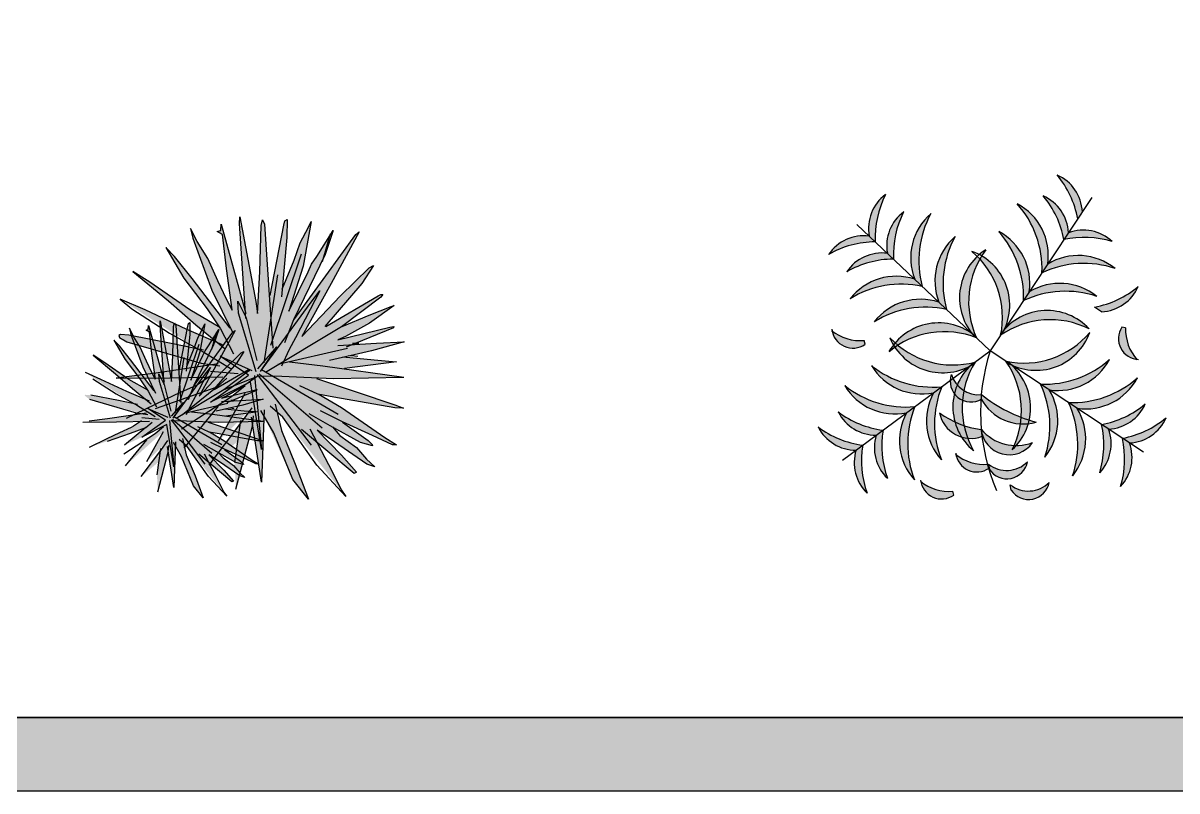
# Model space of a CAD drawing. Header units: millimetres. Extents: x 11966 to 133335, y 1756 to 88592.
# Drawn here: x 45998 to 66269, y 1756 to 15254 of the extents above; entities that cross this region are included whole.
import ezdxf

# ---------------------------------------------------------------- set-up
doc = ezdxf.new("R2010")
doc.units = ezdxf.units.MM
doc.layers.add('www.cad-blocks.net', color=7, linetype='Continuous')

# ---------------------------------------------------------------- blocks, each defined once
blk = doc.blocks.new('A$C545C060E')
h = blk.add_hatch(color=86)
h.set_gradient(color1=(31, 127, 0), color2=(45, 179, 0), one_color=1, tint=0.35, name='INVSPHERICAL')
h.paths.add_polyline_path([(0.529, 2.393), (0.645, 2.304), (1.889, 1.967), (0.489, 1.77), (1.843, 1.787), (1.618, 1.643), (0.635, 1.178), (1.063, 1.326), (1.966, 1.643), (1.461, 1.231), (1.869, 1.417), (2.379, 1.664), (2.177, 1.5), (1.446, 1.03), (1.981, 1.358), (1.481, 0.744), (2.376, 1.553), (1.986, 0.848), (2.48, 1.336), (1.85, 0.496), (2.266, 0.842), (2.223, 0.533), (2.243, 0.142), (2.487, 1.093), (2.615, 0.257), (2.655, 1.214), (3.074, 0.284), (3.303, 0), (2.908, 1.003), (2.846, 1.271), (2.929, 1.199), (3.853, 0.038), (3.428, 0.832), (3.973, 0.376), (4.009, 0.393), (3.432, 1.008), (3.923, 0.676), (4.175, 0.507), (4.274, 0.474), (4.155, 0.583), (4.009, 0.757), (3.765, 0.932), (3.662, 1.051), (4.067, 0.828), (4.243, 0.779), (4.238, 0.801), (3.802, 1.133), (4.534, 0.795), (4.591, 0.795), (4.42, 0.899), (4.103, 1.12), (3.786, 1.34), (3.464, 1.533), (3.968, 1.441), (4.415, 1.362), (4.571, 1.335), (4.695, 1.33), (3.997, 1.572), (3.423, 1.771), (4.695, 1.782), (3.833, 1.912), (4.591, 2.011), (3.836, 2.079), (4.706, 2.305), (3.951, 2.263), (4.55, 2.506), (4.555, 2.528), (4.493, 2.517), (3.734, 2.332), (4.197, 2.577), (4.56, 2.833), (3.786, 2.523), (4.363, 2.959), (4.394, 2.997), (4.363, 2.997), (3.558, 2.528), (3.549, 2.536), (4.087, 3.155), (4.254, 3.422), (4.191, 3.389), (3.209, 2.381), (4.046, 3.912), (3.999, 3.874), (3.09, 2.626), (3.547, 3.58), (3.666, 3.934), (3.35, 3.438), (3.017, 2.752), (3.225, 3.411), (3.345, 4.064), (3.243, 3.868), (3.184, 3.754), (2.919, 3.073), (2.986, 3.83), (2.991, 4.097), (2.96, 4.075), (2.742, 2.981), (2.732, 2.92), (2.659, 4.026), (2.633, 4.092), (2.612, 4.005), (2.56, 2.719), (2.3, 4.135), (2.382, 2.743), (2.025, 4.026), (2.02, 3.934), (1.968, 3.917), (2.046, 3.874), (2.185, 2.776), (1.976, 3.197), (1.829, 3.524), (1.673, 3.773), (1.577, 3.963), (1.613, 3.821), (1.751, 3.44), (1.89, 3.059), (2.192, 2.446), (1.345, 3.551), (1.215, 3.683), (1.481, 3.234), (2.006, 2.515), (1.567, 2.769), (0.983, 3.176), (0.731, 3.334), (1.255, 2.901), (1.969, 2.294), (0.912, 2.769), (0.549, 2.927), (1.687, 2.199), (0.675, 2.399), (0.554, 2.409)])
h = blk.add_hatch(color=86)
h.set_gradient(color1=(31, 127, 0), color2=(55, 219, 0), one_color=1, tint=0.43, name='SPHERICAL')
h.paths.add_polyline_path([(3.023, 2.188), (3.114, 2.362), (3.471, 3.049), (3.33, 2.866), (2.618, 1.891), (2.679, 1.855), (2.94, 2.013)])
h = blk.add_hatch(color=86)
h.set_gradient(color1=(31, 127, 0), color2=(45, 179, 0), one_color=1, tint=0.35, name='INVSPHERICAL')
h.paths.add_polyline_path([(0.025, 1.517), (0.098, 1.461), (0.877, 1.25), (0, 1.126), (0.848, 1.137), (0.707, 1.047), (0.092, 0.756), (0.36, 0.848), (0.925, 1.047), (0.609, 0.789), (0.865, 0.905), (1.184, 1.06), (1.058, 0.958), (0.6, 0.663), (0.935, 0.868), (0.622, 0.484), (1.182, 0.99), (0.938, 0.549), (1.247, 0.855), (0.853, 0.328), (1.113, 0.545), (1.086, 0.352), (1.099, 0.106), (1.252, 0.703), (1.332, 0.179), (1.357, 0.779), (1.62, 0.195), (1.763, 0.018), (1.515, 0.646), (1.477, 0.814), (1.529, 0.769), (2.108, 0.042), (1.841, 0.539), (2.183, 0.253), (2.206, 0.264), (1.844, 0.649), (2.152, 0.441), (2.31, 0.335), (2.371, 0.315), (2.297, 0.383), (2.206, 0.492), (2.053, 0.602), (1.988, 0.676), (2.242, 0.537), (2.352, 0.506), (2.349, 0.52), (2.076, 0.728), (2.534, 0.516), (2.57, 0.516), (2.463, 0.581), (2.264, 0.719), (2.066, 0.857), (1.864, 0.978), (2.18, 0.921), (2.46, 0.871), (2.557, 0.854), (2.636, 0.851), (2.198, 1.003), (1.839, 1.127), (2.636, 1.134), (2.095, 1.216), (2.57, 1.277), (2.097, 1.32), (2.642, 1.462), (2.169, 1.435), (2.544, 1.588), (2.548, 1.602), (2.509, 1.595), (2.033, 1.479), (2.323, 1.632), (2.551, 1.793), (2.066, 1.598), (2.427, 1.871), (2.447, 1.895), (2.427, 1.895), (1.923, 1.602), (1.917, 1.606), (2.255, 1.994), (2.359, 2.161), (2.32, 2.141), (1.704, 1.509), (2.229, 2.469), (2.199, 2.445), (1.63, 1.663), (1.916, 2.26), (1.991, 2.482), (1.792, 2.172), (1.584, 1.741), (1.714, 2.155), (1.789, 2.564), (1.726, 2.441), (1.688, 2.369), (1.522, 1.943), (1.565, 2.417), (1.568, 2.584), (1.548, 2.571), (1.412, 1.885), (1.405, 1.847), (1.36, 2.54), (1.343, 2.581), (1.33, 2.526), (1.298, 1.721), (1.135, 2.608), (1.186, 1.736), (0.962, 2.54), (0.959, 2.482), (0.927, 2.472), (0.976, 2.445), (1.063, 1.757), (0.932, 2.02), (0.84, 2.226), (0.742, 2.381), (0.682, 2.501), (0.704, 2.411), (0.791, 2.173), (0.878, 1.934), (1.067, 1.55), (0.537, 2.242), (0.455, 2.325), (0.622, 2.044), (0.951, 1.593), (0.676, 1.752), (0.31, 2.007), (0.152, 2.107), (0.48, 1.835), (0.927, 1.455), (0.265, 1.752), (0.038, 1.851), (0.751, 1.395), (0.117, 1.52), (0.041, 1.527)])
h = blk.add_hatch(color=86)
h.set_gradient(color1=(31, 127, 0), color2=(55, 219, 0), one_color=1, tint=0.43, name='SPHERICAL')
h.paths.add_polyline_path([(1.334, 1.202), (1.372, 1.18), (1.536, 1.279), (1.588, 1.388), (1.645, 1.497), (1.868, 1.928), (1.78, 1.813)])
at = {"color": 96, "linetype": 'Continuous'}
for p, q in [((2.295, 4.037, -52.769), (2.3, 4.135, -52.769)), ((2.3, 4.135, -52.769), (2.534, 2.893, -52.769)), ((2.612, 4.005, -52.769), (2.633, 4.092, -52.769)), ((2.633, 4.092, -52.769), (2.659, 4.026, -52.769)), ((2.945, 4.01, -52.769), (2.96, 4.075, -52.769)), ((2.96, 4.075, -52.769), (2.991, 4.097, -52.769)), ((2.991, 4.097, -52.769), (2.986, 3.83, -52.769)), ((3.345, 4.064, -52.769), (3.225, 3.411, -52.769)), ((3.303, 3.983, -52.769), (3.345, 4.064, -52.769)), ((1.577, 3.963, -52.769), (1.613, 3.821, -52.769)), ((1.673, 3.773, -52.769), (1.577, 3.963, -52.769)), ((1.968, 3.917, -52.769), (2.02, 3.934, -52.769)), ((2.046, 3.874, -52.769), (1.968, 3.917, -52.769)), ((2.02, 3.934, -52.769), (2.025, 4.026, -52.769)), ((2.025, 4.026, -52.769), (2.389, 2.719, -52.769)), ((2.389, 2.643, -52.769), (2.295, 4.037, -52.769)), ((2.591, 3.329, -52.769), (2.612, 4.005, -52.769)), ((2.659, 4.026, -52.769), (2.732, 2.92, -52.769)), ((2.742, 2.981, -52.769), (2.945, 4.01, -52.769)), ((3.184, 3.754, -52.769), (3.303, 3.983, -52.769)), ((3.428, 3.553, -52.769), (3.666, 3.934, -52.769)), ((3.666, 3.934, -52.769), (3.547, 3.58, -52.769)), ((4.046, 3.912, -52.769), (3.635, 3.155, -52.769)), ((3.999, 3.874, -52.769), (4.046, 3.912, -52.769)), ((1.613, 3.821, -52.769), (1.89, 3.059, -52.769)), ((1.829, 3.524, -52.769), (1.673, 3.773, -52.769)), ((2.103, 3.378, -52.769), (2.046, 3.874, -52.769)), ((2.986, 3.83, -52.769), (2.908, 2.964, -52.769)), ((3.095, 3.498, -52.769), (3.184, 3.754, -52.769)), ((3.508, 3.479, -52.769), (3.625, 3.884, -52.769)), ((3.558, 3.269, -52.769), (3.999, 3.874, -52.769)), ((1.215, 3.683, -52.769), (1.481, 3.234, -52.769)), ((1.345, 3.551, -52.769), (1.215, 3.683, -52.769)), ((1.602, 3.229, -52.769), (1.345, 3.551, -52.769)), ((3.198, 3.588, -52.769), (2.75, 2.248, -52.769)), ((3.547, 3.58, -52.769), (3.085, 2.626, -52.769)), ((3.35, 3.438, -52.769), (3.428, 3.553, -52.769)), ((1.976, 3.197, -52.769), (1.829, 3.524, -52.769)), ((2.919, 3.073, -52.769), (3.095, 3.498, -52.769)), ((3.225, 3.411, -52.769), (3.017, 2.752, -52.769)), ((3.298, 3.329, -52.769), (3.35, 3.438, -52.769)), ((3.771, 2.975, -52.769), (4.191, 3.389, -52.769)), ((4.254, 3.422, -52.769), (4.087, 3.155, -52.769)), ((4.191, 3.389, -52.769), (4.254, 3.422, -52.769)), ((0.731, 3.334, -52.769), (1.255, 2.901, -52.769)), ((0.983, 3.176, -52.769), (0.731, 3.334, -52.769)), ((1.481, 3.234, -52.769), (1.819, 2.785, -52.769)), ((2.157, 2.505, -52.769), (1.602, 3.229, -52.769)), ((2.186, 2.773, -52.769), (2.103, 3.378, -52.769)), ((2.56, 2.719, -52.769), (2.591, 3.329, -52.769)), ((2.849, 3.284, -52.769), (2.65, 1.996, -52.769)), ((3.017, 2.752, -52.769), (3.298, 3.329, -52.769)), ((3.09, 2.626, -52.769), (3.558, 3.269, -52.769)), ((1.567, 2.769, -52.769), (0.983, 3.176, -52.769)), ((1.89, 3.059, -52.769), (2.192, 2.446, -52.769)), ((2.102, 2.927, -52.769), (1.976, 3.197, -52.769)), ((3.471, 3.049, -52.769), (3.114, 2.362, -52.769)), ((3.635, 3.155, -52.769), (3.209, 2.381, -52.769)), ((3.33, 2.866, -52.769), (3.471, 3.049, -52.769)), ((4.087, 3.155, -52.769), (3.542, 2.528, -52.769)), ((0.549, 2.927, -52.769), (0.72, 2.785, -52.769)), ((0.912, 2.769, -52.769), (0.549, 2.927, -52.769)), ((1.255, 2.901, -52.769), (1.653, 2.552, -52.769)), ((2.192, 2.764, -52.769), (2.102, 2.927, -52.769)), ((2.269, 2.899, -52.769), (2.394, 2.654, -52.769)), ((2.279, 2.724, -52.769), (2.269, 2.899, -52.769)), ((2.534, 2.893, -52.769), (2.56, 2.719, -52.769)), ((2.732, 2.92, -52.769), (2.783, 2.212, -52.769)), ((3.209, 2.381, -52.769), (3.771, 2.975, -52.769)), ((3.558, 2.528, -52.769), (4.327, 2.975, -52.769)), ((4.363, 2.959, -52.769), (3.786, 2.523, -52.769)), ((4.327, 2.975, -52.769), (4.363, 2.997, -52.769)), ((4.394, 2.997, -52.769), (4.363, 2.959, -52.769)), ((4.363, 2.997, -52.769), (4.394, 2.997, -52.769)), ((0.72, 2.785, -52.769), (1.27, 2.43, -52.769)), ((1.522, 2.483, -52.769), (0.912, 2.769, -52.769)), ((2.006, 2.515, -52.769), (1.567, 2.769, -52.769)), ((1.819, 2.785, -52.769), (2.016, 2.494, -52.769)), ((2.539, 1.864, -52.769), (2.279, 2.724, -52.769)), ((2.6, 1.866, -52.769), (3.33, 2.866, -52.769)), ((4.191, 2.692, -52.769), (4.514, 2.822, -52.769)), ((4.56, 2.833, -52.769), (4.197, 2.577, -52.769)), ((4.514, 2.822, -52.769), (4.56, 2.833, -52.769)), ((0.959, 2.482), (0.962, 2.54)), ((0.962, 2.54), (1.19, 1.721)), ((1.132, 2.547), (1.135, 2.608)), ((1.19, 1.673), (1.132, 2.547)), ((1.135, 2.608), (1.281, 1.83)), ((1.33, 2.526), (1.343, 2.581)), ((1.343, 2.581), (1.36, 2.54)), ((1.36, 2.54), (1.405, 1.847)), ((1.539, 2.53), (1.548, 2.571)), ((1.548, 2.571), (1.568, 2.584)), ((1.568, 2.584), (1.565, 2.417)), ((1.653, 2.552, -52.769), (2.087, 2.198, -52.769)), ((1.789, 2.564), (1.714, 2.155)), ((1.763, 2.513), (1.789, 2.564)), ((2.394, 2.654, -52.769), (2.55, 2.027, -52.769)), ((3.085, 2.626, -52.769), (2.955, 2.288, -52.769)), ((3.797, 2.528, -52.769), (4.191, 2.692, -52.769)), ((4.197, 2.577, -52.769), (3.848, 2.381, -52.769)), ((0.554, 2.409, -52.769), (0.529, 2.393, -52.769)), ((0.529, 2.393, -52.769), (0.539, 2.367, -52.769)), ((0.539, 2.367, -52.769), (0.645, 2.304, -52.769)), ((0.675, 2.399, -52.769), (0.554, 2.409, -52.769)), ((1.32, 2.272, -52.769), (0.675, 2.399, -52.769)), ((0.682, 2.501), (0.704, 2.411)), ((0.742, 2.381), (0.682, 2.501)), ((0.704, 2.411), (0.878, 1.934)), ((0.84, 2.226), (0.742, 2.381)), ((0.927, 2.472), (0.959, 2.482)), ((0.976, 2.445), (0.927, 2.472)), ((1.011, 2.134), (0.976, 2.445)), ((1.27, 2.43, -52.769), (1.764, 2.156, -52.769)), ((1.317, 2.103), (1.33, 2.526)), ((1.412, 1.885), (1.539, 2.53)), ((1.565, 2.417), (1.516, 1.875)), ((2.046, 2.261, -52.769), (1.522, 2.483, -52.769)), ((1.633, 2.209), (1.688, 2.369)), ((1.688, 2.369), (1.763, 2.513)), ((1.841, 2.243), (1.991, 2.482)), ((1.891, 2.197), (1.965, 2.451)), ((1.991, 2.482), (1.916, 2.26)), ((1.923, 2.066), (2.199, 2.445)), ((2.229, 2.469), (1.971, 1.994)), ((2.016, 2.494, -52.769), (2.208, 2.129, -52.769)), ((2.199, 2.445), (2.229, 2.469)), ((3.786, 2.523, -52.769), (2.674, 1.853, -52.769)), ((3.734, 2.332, -52.769), (4.493, 2.517, -52.769)), ((3.848, 2.381, -52.769), (3.734, 2.332, -52.769)), ((4.55, 2.506, -52.769), (3.854, 2.223, -52.769)), ((4.493, 2.517, -52.769), (4.555, 2.528, -52.769)), ((4.555, 2.528, -52.769), (4.55, 2.506, -52.769)), ((0.455, 2.325), (0.622, 2.044)), ((0.537, 2.242), (0.455, 2.325)), ((0.698, 2.04), (0.537, 2.242)), ((0.645, 2.304, -52.769), (1.734, 1.992, -52.769)), ((0.932, 2.02), (0.84, 2.226)), ((1.769, 2.182, -52.769), (1.32, 2.272, -52.769)), ((1.697, 2.266), (1.416, 1.426)), ((1.522, 1.943), (1.633, 2.209)), ((1.916, 2.26), (1.627, 1.663)), ((1.792, 2.172), (1.841, 2.243)), ((2.565, 1.907, -52.769), (2.84, 2.229, -52.769)), ((2.84, 2.229, -52.769), (2.606, 1.885, -52.769)), ((3.878, 2.205, -52.769), (2.857, 1.97, -52.769)), ((3.114, 2.362, -52.769), (3.023, 2.188, -52.769)), ((3.734, 2.25, -52.769), (4.301, 2.283, -52.769)), ((3.949, 2.282, -52.769), (4.001, 2.285, -52.769)), ((4.001, 2.285, -52.769), (4.042, 2.282, -52.769)), ((4.706, 2.305, -52.769), (4.228, 2.169, -52.769)), ((4.301, 2.283, -52.769), (4.706, 2.305, -52.769)), ((0.152, 2.107), (0.48, 1.835)), ((0.31, 2.007), (0.152, 2.107)), ((0.622, 2.044), (0.834, 1.762)), ((1.045, 1.587), (0.698, 2.04)), ((1.063, 1.755), (1.011, 2.134)), ((1.298, 1.721), (1.317, 2.103)), ((1.479, 2.075), (1.354, 1.268)), ((1.714, 2.155), (1.584, 1.741)), ((1.584, 1.741), (1.76, 2.103)), ((1.63, 1.663), (1.923, 2.066)), ((1.76, 2.103), (1.792, 2.172)), ((1.764, 2.156, -52.769), (2.182, 1.902, -52.769)), ((2.009, 2.092, -52.769), (2.476, 1.885, -52.769)), ((2.425, 1.814, -52.769), (2.009, 2.092, -52.769)), ((2.056, 1.881), (2.32, 2.141)), ((2.359, 2.161), (2.255, 1.994)), ((2.32, 2.141), (2.359, 2.161)), ((3.023, 2.188, -52.769), (2.907, 1.944, -52.769)), ((4.228, 2.169, -52.769), (3.61, 2.027, -52.769)), ((3.807, 2.082, -52.769), (4.264, 2.038, -52.769)), ((3.886, 2.102, -52.769), (3.98, 2.099, -52.769)), ((3.98, 2.099, -52.769), (4.025, 2.091, -52.769)), ((4.264, 2.038, -52.769), (4.534, 2.016, -52.769)), ((0.676, 1.752), (0.31, 2.007)), ((0.878, 1.934), (1.067, 1.55)), ((1.011, 1.851), (0.932, 2.02)), ((1.981, 1.981, -52.769), (1.068, 1.844, -52.769)), ((1.868, 1.928), (1.645, 1.497)), ((1.971, 1.994), (1.704, 1.509)), ((1.704, 1.509), (2.056, 1.881)), ((1.734, 1.992, -52.769), (2.006, 1.949, -52.769)), ((1.78, 1.813), (1.868, 1.928)), ((1.87, 1.874, -52.769), (2.276, 1.84, -52.769)), ((2.255, 1.994), (1.913, 1.602)), ((1.923, 1.602), (2.404, 1.881)), ((2.427, 1.871), (2.066, 1.598)), ((2.404, 1.881), (2.427, 1.895)), ((2.447, 1.895), (2.427, 1.871)), ((2.427, 1.895), (2.447, 1.895)), ((3.737, 1.239, -52.769), (2.617, 1.892, -52.769)), ((3.516, 1.945, -52.769), (3.028, 2.005, -52.769)), ((4.701, 1.782, -52.769), (3.516, 1.945, -52.769)), ((4.591, 2.011, -52.769), (3.833, 1.912, -52.769)), ((4.534, 2.016, -52.769), (4.591, 2.011, -52.769)), ((0.265, 1.752), (0.038, 1.851)), ((0.145, 1.762), (0.49, 1.54)), ((0.647, 1.573), (0.265, 1.752)), ((0.48, 1.835), (0.729, 1.617)), ((0.64, 1.791, -52.769), (0.489, 1.77, -52.769)), ((0.489, 1.77, -52.769), (1.275, 1.775, -52.769)), ((1.068, 1.844, -52.769), (0.64, 1.791, -52.769)), ((0.951, 1.593), (0.676, 1.752)), ((0.834, 1.762), (0.957, 1.58)), ((1.067, 1.749), (1.011, 1.851)), ((1.115, 1.834), (1.194, 1.68)), ((1.122, 1.724), (1.115, 1.834)), ((1.285, 1.185), (1.122, 1.724)), ((1.275, 1.775, -52.769), (2.051, 1.791, -52.769)), ((1.281, 1.83), (1.298, 1.721)), ((1.323, 1.186), (1.78, 1.813)), ((1.405, 1.847), (1.438, 1.404)), ((1.865, 1.801, -52.769), (1.678, 1.675, -52.769)), ((1.869, 1.417, -52.769), (2.425, 1.814, -52.769)), ((2.456, 1.716, -52.769), (1.869, 1.417, -52.769)), ((1.966, 1.643, -52.769), (2.107, 1.77, -52.769)), ((2.072, 1.602), (2.32, 1.704)), ((2.32, 1.704), (2.522, 1.786)), ((2.551, 1.793), (2.323, 1.632)), ((2.617, 0.725, -52.769), (2.456, 1.716, -52.769)), ((2.513, 1.809, -52.769), (2.617, 0.725, -52.769)), ((2.522, 1.786), (2.551, 1.793)), ((2.913, 1.793, -52.769), (2.555, 1.798, -52.769)), ((3.347, 0.787, -52.769), (2.559, 1.822, -52.769)), ((3.504, 1.039, -52.769), (2.584, 1.831, -52.769)), ((3.672, 1.76, -52.769), (2.913, 1.793, -52.769)), ((3.422, 1.766, -52.769), (4.571, 1.379, -52.769)), ((4.695, 1.782, -52.769), (3.672, 1.76, -52.769)), ((0.521, 1.441), (0.117, 1.52)), ((0.49, 1.54), (0.799, 1.368)), ((0.976, 1.434), (0.647, 1.573)), ((0.729, 1.617), (1.001, 1.395)), ((0.957, 1.58), (1.077, 1.352)), ((1.345, 1.521, -52.769), (1.048, 1.379, -52.769)), ((1.194, 1.68), (1.291, 1.288)), ((1.618, 1.643, -52.769), (1.345, 1.521, -52.769)), ((2.066, 1.598), (1.369, 1.178)), ((1.966, 1.643, -52.769), (1.461, 1.231, -52.769)), ((1.627, 1.663), (1.545, 1.451)), ((1.608, 1.516, -52.769), (1.966, 1.643, -52.769)), ((1.678, 1.675, -52.769), (1.618, 1.643, -52.769)), ((1.986, 0.848, -52.769), (2.376, 1.553, -52.769)), ((2.033, 1.479), (2.509, 1.595)), ((2.323, 1.632), (2.105, 1.509)), ((2.544, 1.588), (2.108, 1.41)), ((2.177, 1.5, -52.769), (2.379, 1.664, -52.769)), ((2.509, 1.595), (2.548, 1.602)), ((2.548, 1.602), (2.544, 1.588)), ((3.443, 1.537, -52.769), (3.178, 1.657, -52.769)), ((3.677, 1.493, -52.769), (3.443, 1.537, -52.769)), ((3.448, 1.542, -52.769), (3.786, 1.34, -52.769)), ((0.098, 1.461), (0.78, 1.265)), ((0.802, 1.385), (0.521, 1.441)), ((1.048, 1.379, -52.769), (0.635, 1.178, -52.769)), ((0.799, 1.368), (1.061, 1.209)), ((1.063, 1.326, -52.769), (1.608, 1.516, -52.769)), ((1.301, 1.212), (1.473, 1.414)), ((1.473, 1.414), (1.327, 1.199)), ((1.446, 1.03, -52.769), (2.177, 1.5, -52.769)), ((1.981, 1.358, -52.769), (1.481, 0.744, -52.769)), ((2.123, 1.399), (1.484, 1.252)), ((1.588, 1.388), (1.515, 1.235)), ((1.645, 1.497), (1.588, 1.388)), ((2.343, 1.376), (1.955, 1.288)), ((2.105, 1.509), (2.033, 1.479)), ((2.033, 1.427), (2.388, 1.448)), ((2.168, 1.447), (2.2, 1.449)), ((2.2, 1.449), (2.226, 1.447)), ((2.642, 1.462), (2.343, 1.376)), ((2.388, 1.448), (2.642, 1.462)), ((2.929, 1.199, -52.769), (2.742, 1.362, -52.769)), ((2.819, 1.39, -52.769), (2.908, 1.003, -52.769)), ((4.259, 1.39, -52.769), (3.677, 1.493, -52.769)), ((4.571, 1.335, -52.769), (4.259, 1.39, -52.769)), ((4.571, 1.379, -52.769), (4.695, 1.33, -52.769)), ((0.935, 1.259), (0.363, 1.173)), ((0.78, 1.265), (0.951, 1.239)), ((0.866, 1.192), (1.12, 1.17)), ((0.952, 1.328), (1.245, 1.199)), ((1.213, 1.154), (0.952, 1.328)), ((2.035, 0.794), (1.333, 1.203)), ((1.897, 1.236), (1.591, 1.274)), ((2.639, 1.134), (1.897, 1.236)), ((2.079, 1.322), (2.365, 1.294)), ((2.57, 1.277), (2.095, 1.216)), ((2.128, 1.335), (2.187, 1.333)), ((2.187, 1.333), (2.215, 1.328)), ((2.313, 1.109, -52.769), (2.48, 1.336, -52.769)), ((2.365, 1.294), (2.534, 1.281)), ((2.617, 0.245, -52.769), (2.471, 1.199, -52.769)), ((2.485, 1.067, -52.769), (2.5, 1.22, -52.769)), ((2.534, 1.281), (2.57, 1.277)), ((2.799, 0.97, -52.769), (2.606, 1.297, -52.769)), ((2.658, 1.308, -52.769), (2.617, 0.245, -52.769)), ((3.427, 0.496, -52.769), (2.929, 1.199, -52.769)), ((3.62, 1.074, -52.769), (3.313, 1.248, -52.769)), ((3.802, 1.133, -52.769), (3.479, 1.292, -52.769)), ((3.786, 1.34, -52.769), (4.42, 0.899, -52.769)), ((4.695, 1.33, -52.769), (4.571, 1.335, -52.769)), ((0, 1.126), (0.493, 1.13)), ((0.363, 1.173), (0.095, 1.14)), ((0.493, 1.13), (0.979, 1.14)), ((0.707, 1.047), (0.537, 0.971)), ((0.925, 1.047), (0.609, 0.789)), ((0.701, 0.967), (0.925, 1.047)), ((0.745, 1.067), (0.707, 1.047)), ((0.862, 1.146), (0.745, 1.067)), ((0.865, 0.905), (1.213, 1.154)), ((1.232, 1.093), (0.865, 0.905)), ((0.925, 1.047), (1.014, 1.126)), ((1.058, 0.958), (1.184, 1.06)), ((1.333, 0.472), (1.232, 1.093)), ((1.268, 1.151), (1.333, 0.472)), ((1.519, 1.141), (1.294, 1.144)), ((1.791, 0.511), (1.297, 1.159)), ((1.889, 0.669), (1.312, 1.165)), ((1.994, 1.12), (1.519, 1.141)), ((1.851, 0.98), (1.685, 1.056)), ((1.838, 1.124), (2.557, 0.881)), ((1.85, 0.496, -52.769), (2.313, 1.109, -52.769)), ((2.636, 1.134), (1.994, 1.12)), ((2.308, 1.151, -52.769), (2.223, 0.533, -52.769)), ((2.243, 0.142, -52.769), (2.485, 1.067, -52.769)), ((3.973, 0.376, -52.769), (3.204, 1.019, -52.769)), ((3.324, 1.03, -52.769), (3.599, 0.507, -52.769)), ((4.067, 0.828, -52.769), (3.62, 1.074, -52.769)), ((3.656, 1.057, -52.769), (3.765, 0.932, -52.769)), ((4.243, 0.932, -52.769), (3.802, 1.133, -52.769)), ((3.802, 1.128, -52.769), (4.176, 0.856, -52.769)), ((0.351, 0.881), (0.092, 0.756)), ((0.537, 0.971), (0.351, 0.881)), ((0.36, 0.848), (0.701, 0.967)), ((0.6, 0.663), (1.058, 0.958)), ((0.935, 0.868), (0.622, 0.484)), ((0.938, 0.549), (1.182, 0.99)), ((1.143, 0.713), (1.247, 0.855)), ((1.529, 0.769), (1.411, 0.871)), ((1.46, 0.888), (1.515, 0.646)), ((1.997, 0.953), (1.851, 0.98)), ((1.854, 0.984), (2.066, 0.857)), ((2.362, 0.888), (1.997, 0.953)), ((2.066, 0.857), (2.463, 0.581)), ((2.557, 0.854), (2.362, 0.888)), ((2.557, 0.881), (2.636, 0.851)), ((2.636, 0.851), (2.557, 0.854)), ((3.074, 0.284, -52.769), (2.799, 0.97, -52.769)), ((2.908, 1.003, -52.769), (3.111, 0.512, -52.769)), ((3.687, 0.839, -52.769), (3.432, 1.008, -52.769)), ((3.432, 1.008, -52.769), (3.786, 0.643, -52.769)), ((3.765, 0.932, -52.769), (4.009, 0.757, -52.769)), ((4.176, 0.856, -52.769), (4.238, 0.801, -52.769)), ((4.534, 0.795, -52.769), (4.243, 0.932, -52.769)), ((4.42, 0.899, -52.769), (4.591, 0.795, -52.769)), ((0.853, 0.328), (1.143, 0.713)), ((1.14, 0.739), (1.086, 0.352)), ((1.099, 0.106), (1.251, 0.686)), ((1.333, 0.171), (1.242, 0.769)), ((1.251, 0.686), (1.26, 0.782)), ((1.447, 0.625), (1.327, 0.83)), ((1.359, 0.837), (1.333, 0.171)), ((1.841, 0.328), (1.529, 0.769)), ((1.962, 0.69), (1.77, 0.799)), ((2.076, 0.728), (1.874, 0.827)), ((2.242, 0.537), (1.962, 0.69)), ((1.984, 0.68), (2.053, 0.602)), ((2.352, 0.602), (2.076, 0.728)), ((2.076, 0.724), (2.31, 0.554)), ((4.16, 0.512, -52.769), (3.687, 0.839, -52.769)), ((4.009, 0.757, -52.769), (4.155, 0.583, -52.769)), ((4.243, 0.779, -52.769), (4.067, 0.828, -52.769)), ((4.238, 0.801, -52.769), (4.243, 0.779, -52.769)), ((4.591, 0.795, -52.769), (4.534, 0.795, -52.769)), ((1.62, 0.195), (1.447, 0.625)), ((1.515, 0.646), (1.643, 0.339)), ((2.183, 0.253), (1.701, 0.656)), ((1.776, 0.663), (1.948, 0.335)), ((2.004, 0.543), (1.844, 0.649)), ((1.844, 0.649), (2.066, 0.421)), ((2.3, 0.339), (2.004, 0.543)), ((2.053, 0.602), (2.206, 0.492)), ((2.352, 0.506), (2.242, 0.537)), ((2.31, 0.554), (2.349, 0.52)), ((2.349, 0.52), (2.352, 0.506)), ((2.534, 0.516), (2.352, 0.602)), ((2.463, 0.581), (2.57, 0.516)), ((2.57, 0.516), (2.534, 0.516)), ((3.111, 0.512, -52.769), (3.303, 0, -52.769)), ((3.786, 0.643, -52.769), (4.009, 0.393, -52.769)), ((4.155, 0.583, -52.769), (4.274, 0.474, -52.769)), ((4.274, 0.474, -52.769), (4.16, 0.512, -52.769)), ((1.643, 0.339), (1.763, 0.018)), ((2.066, 0.421), (2.206, 0.264)), ((2.206, 0.492), (2.297, 0.383)), ((2.297, 0.383), (2.371, 0.315)), ((2.371, 0.315), (2.3, 0.339)), ((3.853, 0.038, -52.769), (3.427, 0.496, -52.769)), ((3.599, 0.507, -52.769), (3.786, 0.131, -52.769)), ((4.009, 0.393, -52.769), (3.973, 0.376, -52.769)), ((1.763, 0.018), (1.62, 0.195)), ((2.108, 0.042), (1.841, 0.328)), ((1.948, 0.335), (2.066, 0.1)), ((2.206, 0.264), (2.183, 0.253)), ((3.303, 0, -52.769), (3.074, 0.284, -52.769)), ((2.066, 0.1), (2.108, 0.042)), ((3.786, 0.131, -52.769), (3.853, 0.038, -52.769))]:
    blk.add_line(p, q, dxfattribs=at)
blk = doc.blocks.new('A$C07C73E44')
h = blk.add_hatch(color=106)
h.set_gradient(color1=(15, 138, 17), color2=(46, 92, 10), tint=1, name='HEMISPHERICAL')
h.paths.add_polyline_path([(1.129, 2.286, 0.010195), (1.169, 2.253, -0.241294), (2.321, 2.36), (2.256, 2.422, 0.389488)])
h.paths.add_polyline_path([(0.823, 2.597, -0.192865), (1.88, 2.778), (1.769, 2.884, 0.315994)])
h.paths.add_polyline_path([(0.467, 2.934, -0.192865), (1.525, 3.115), (1.414, 3.22, 0.315994)])
h.paths.add_polyline_path([(1.414, 3.22), (1.525, 3.115, -0.192865), (1.65, 4.181, 0.315994)])
h.paths.add_polyline_path([(1.769, 2.884), (1.88, 2.778, -0.192865), (2.005, 3.844, 0.315994)])
h.paths.add_polyline_path([(2.256, 2.422), (2.321, 2.36, -0.241294), (2.367, 3.516, 0.010195), (2.332, 3.554, 0.389488)])
h.paths.add_polyline_path([(0.421, 3.329, -0.12856), (1.103, 3.515), (1.014, 3.6, 0.283605)])
h.paths.add_polyline_path([(1.014, 3.6), (1.103, 3.515, -0.12856), (1.253, 4.207, 0.283605)])
h.paths.add_polyline_path([(0.748, 3.852), (0.837, 3.768, -0.12856), (0.986, 4.459, 0.283605)])
h.paths.add_polyline_path([(0.154, 3.582, -0.12856), (0.837, 3.768), (0.748, 3.852, 0.283605)])
h.paths.add_polyline_path([(2.394, 3.561, 0.010195), (2.367, 3.516, -0.241294), (2.673, 2.4), (2.722, 2.475, 0.389488)])
h.paths.add_polyline_path([(2.722, 2.475), (2.673, 2.4, -0.275077), (3.968, 2.492, 0.444501)])
h.paths.add_polyline_path([(3.093, 3.035), (3.008, 2.907, -0.192865), (4.079, 2.969, 0.315994)])
h.paths.add_polyline_path([(2.646, 3.917, -0.192865), (3.008, 2.907), (3.093, 3.035, 0.315994)])
h.paths.add_polyline_path([(3.363, 3.443), (3.279, 3.315, -0.192865), (4.35, 3.377, 0.315994)])
h.paths.add_polyline_path([(2.917, 4.325, -0.192865), (3.279, 3.315), (3.363, 3.443, 0.315994)])
h.paths.add_polyline_path([(3.298, 4.44, -0.12856), (3.599, 3.8), (3.667, 3.902, 0.283605)])
h.paths.add_polyline_path([(3.667, 3.902), (3.599, 3.8, -0.12856), (4.306, 3.773, 0.283605)])
h.paths.add_polyline_path([(3.5, 4.746, -0.12856), (3.802, 4.106), (3.87, 4.208, 0.283605)])
h.paths.add_polyline_path([(4.446, 2.516, 0.54632), (4.666, 2.044, -0.188891), (4.501, 2.507)])
h.paths.add_polyline_path([(4.048, 2.811), (4.151, 2.744, 0.283605), (4.688, 3.113, -0.12856)])
h.paths.add_polyline_path([(2.751, 2.018), (2.825, 1.969, 0.444501), (3.978, 2.439, -0.275077)])
h.paths.add_polyline_path([(3.258, 1.683), (3.385, 1.598, 0.315994), (4.268, 2.045, -0.192865)])
h.paths.add_polyline_path([(3.666, 1.413), (3.793, 1.328, 0.315994), (4.676, 1.775, -0.192865)])
h.paths.add_polyline_path([(4.151, 1.092), (4.253, 1.024, 0.283605), (4.791, 1.393, -0.12856)])
h.paths.add_polyline_path([(4.457, 0.889), (4.559, 0.822, 0.283605), (5.097, 1.191, -0.12856)])
h.paths.add_polyline_path([(4.457, 0.889, -0.12856), (4.43, 0.182, 0.283605), (4.559, 0.822)])
h.paths.add_polyline_path([(4.253, 1.024), (4.151, 1.092, -0.12856), (4.123, 0.385, 0.283605)])
h.paths.add_polyline_path([(3.793, 1.328), (3.666, 1.413, -0.192865), (3.728, 0.342, 0.315994)])
h.paths.add_polyline_path([(3.385, 1.598), (3.258, 1.683, -0.192865), (3.319, 0.612, 0.315994)])
h.paths.add_polyline_path([(2.825, 1.969), (2.751, 2.018, -0.172586), (2.974, 1.198, 0.013608), (3.091, 1.156, 0.273909)])
h.paths.add_polyline_path([(2.391, 1.529, -0.000721), (2.39, 1.529, 0.005107), (2.385, 1.47, 0.263024), (2.963, 1.1, 0.019274), (2.974, 1.198, -0.074186)])
h.paths.add_polyline_path([(2.963, 1.1, -0.065148), (2.871, 0.784, 0.01113), (2.901, 0.783, 0.110229), (3.078, 1.104, -0.04105)])
h.paths.add_polyline_path([(2.974, 1.198, -0.019274), (2.963, 1.1, 0.04105), (3.078, 1.104, 0.016171), (3.091, 1.156, -0.013608)])
h.paths.add_polyline_path([(3.091, 1.156, -0.016171), (3.078, 1.104, 0.041787), (3.192, 1.126, -0.011558)])
h.paths.add_polyline_path([(2.389, 1.021, 0.70087), (3.139, 0.826, -0.090517), (2.901, 0.783, -0.02497), (2.843, 0.724, 0.013208), (2.871, 0.784, -0.208474)])
h.paths.add_polyline_path([(2.134, 1.589, 0.028027), (2.114, 1.448, 0.236199), (2.385, 1.46, -0.005948), (2.39, 1.529, -0.16049)])
h.paths.add_polyline_path([(2.136, 1.078, 0.038546), (2.19, 0.89, 0.114503), (2.4, 0.917, -0.008733), (2.389, 1.018, -0.048518)])
h.paths.add_polyline_path([(2.004, 1.13, 0.072823), (2.102, 0.907, 0.048124), (2.19, 0.89, -0.038546), (2.136, 1.078, -0.026281)])
h.paths.add_polyline_path([(1.778, 1.262, 0.276522), (2.102, 0.907, -0.072823), (2.004, 1.13, -0.048846)])
h.paths.add_polyline_path([(2.102, 0.907, 0.079097), (2.275, 0.709, -0.039536), (2.19, 0.89, -0.048124)])
h.paths.add_polyline_path([(1.996, 1.542, 0.124803), (2.004, 1.13, 0.026281), (2.136, 1.078, -0.073591), (2.114, 1.448, -0.126124)])
h.paths.add_polyline_path([(2.037, 1.671, 0.040378), (1.996, 1.542, 0.126124), (2.114, 1.448, -0.028027), (2.134, 1.589, -0.076002)])
h.paths.add_polyline_path([(2.037, 1.671, 0.076002), (2.134, 1.589, -0.089151), (2.3, 2.006), (2.227, 1.953, 0.102484)])
h.paths.add_polyline_path([(1.974, 1.766), (1.935, 1.736, 0.173144), (1.996, 1.542, -0.040378), (2.037, 1.671, -0.067963)])
h.paths.add_polyline_path([(1.169, 2.253, 0.010195), (1.126, 2.224, 0.389488), (2.227, 1.953), (2.3, 2.006, -0.241294)])
h.paths.add_polyline_path([(1.129, 2.286, 0.01147), (1.105, 2.257, 0.01147), (1.126, 2.224, -0.010195), (1.169, 2.253, -0.010195)])
h.paths.add_polyline_path([(1.051, 2.362, 0.035405), (1.105, 2.257, -0.01147), (1.129, 2.286, -0.021477)])
h.paths.add_polyline_path([(1.039, 2.158, -0.021477), (1.126, 2.224, -0.01147), (1.105, 2.257, 0.035405)])
h.paths.add_polyline_path([(0.206, 2.463, 0.54632), (0.689, 2.267), (0.676, 2.322, -0.188891)])
h.paths.add_polyline_path([(0.783, 1.953, 0.315994), (1.688, 1.554), (1.811, 1.645, -0.192865)])
h.paths.add_polyline_path([(1.806, 0.572, -0.192865), (1.811, 1.645), (1.688, 1.554, 0.315994)])
h.paths.add_polyline_path([(1.412, 0.281, -0.192865), (1.417, 1.353), (1.294, 1.262, 0.315994)])
h.paths.add_polyline_path([(0.39, 1.662, 0.315994), (1.294, 1.262), (1.417, 1.353, -0.192865)])
h.paths.add_polyline_path([(0.852, 0.935, 0.283605), (1.015, 0.303, -0.12856), (0.95, 1.008)])
h.paths.add_polyline_path([(0.295, 1.275, 0.283605), (0.852, 0.935), (0.95, 1.008, -0.12856)])
h.paths.add_polyline_path([(0, 1.057, 0.283605), (0.556, 0.716), (0.655, 0.789, -0.12856)])
h.paths.add_polyline_path([(0.556, 0.716, 0.283605), (0.719, 0.085, -0.12856), (0.655, 0.789)])
h.paths.add_polyline_path([(1.505, 0.254, 0.54632), (1.988, 0.058), (1.975, 0.113, -0.188891)])
h.paths.add_polyline_path([(2.019, 0.649, 0.539084), (2.497, 0.45, -0.005168), (2.48, 0.508, -0.185192)])
h = blk.add_hatch(color=106)
h.set_gradient(color1=(15, 138, 17), color2=(46, 92, 10), tint=1, name='HEMISPHERICAL')
h.paths.add_polyline_path([(2.812, 0.21), (2.827, 0.131, 0.673211), (3.384, 0.244, -0.38121)])
h.paths.add_polyline_path([(2.494, 0.512), (2.509, 0.433, 0.673211), (3.066, 0.546, -0.38121)])
at = {"color": 106}
for p in [(4.006, 4.415), (0.568, 4.023), (0.357, 0.569), (4.766, 0.685)]:
    blk.add_line(p, (2.521, 2.17), dxfattribs=at)
for p, q in [((4.151, 2.744), (4.048, 2.811)), ((4.501, 2.507), (4.446, 2.516)), ((0.689, 2.267), (0.676, 2.322)), ((2.494, 0.512), (2.509, 0.433)), ((2.827, 0.131), (2.812, 0.21)), ((1.988, 0.058), (1.975, 0.113))]:
    blk.add_line(p, q)
for centre, radius, start, end in [((2.427, 3.85), 1.398, 10.5843, 39.8874), ((3.249, 4.178), 0.621, 2.798, 66.1323), ((1.359, 3.963), 0.621, 126.8837, 190.2181), ((2.234, 3.827), 1.398, 153.1287, 182.4317), ((3.046, 3.872), 0.621, 2.798, 66.1323), ((2.225, 3.543), 1.398, 10.5843, 39.8874), ((1.837, 3.369), 1.442, 357.8792, 41.5446), ((2.511, 3.566), 0.86, 351.7569, 61.9017), ((1.626, 3.71), 0.621, 126.8837, 190.2181), ((2.5, 3.575), 1.398, 153.1287, 182.4317), ((2.216, 3.532), 0.86, 131.1143, 201.2591), ((2.917, 3.492), 1.442, 151.4715, 195.1368), ((2.241, 3.158), 0.86, 351.7569, 61.9017), ((1.567, 2.96), 1.442, 357.8792, 41.5446), ((3.882, 3.319), 0.621, 46.8837, 110.2181), ((0.67, 3.236), 0.621, 82.798, 146.1323), ((0.851, 2.37), 1.398, 90.5843, 119.8874), ((2.571, 3.196), 0.86, 131.1143, 201.2591), ((3.272, 3.155), 1.442, 151.4715, 195.1368), ((3.9, 2.435), 1.398, 73.1287, 102.4317), ((0.936, 2.983), 0.621, 82.798, 146.1323), ((2.91, 2.946), 0.839, 122.8734, 223.0821), ((3.473, 2.893), 1.269, 143.3202, 204.8416), ((1.967, 2.839), 0.839, 329.934, 70.1426), ((1.431, 2.66), 1.269, 348.1745, 49.6958), ((3.809, 2.707), 0.86, 51.1143, 121.2591), ((1.117, 2.117), 1.398, 90.5843, 119.8874), ((3.891, 2.009), 1.442, 71.4715, 115.1368), ((1.145, 2.403), 0.86, 71.7569, 141.9017), ((1.222, 1.705), 1.442, 77.8792, 121.5446), ((3.621, 1.601), 1.442, 71.4715, 115.1368), ((3.539, 2.299), 0.86, 51.1143, 121.2591), ((3.792, 4.186), 1.398, 280.5843, 309.8874), ((4.12, 3.364), 0.621, 272.798, 336.1323), ((1.5, 2.066), 0.86, 71.7569, 141.9017), ((1.577, 1.368), 1.442, 77.8792, 121.5446), ((3.353, 1.922), 0.839, 42.8734, 143.0821), ((1.766, 1.741), 0.839, 49.934, 150.1426), ((3.398, 1.358), 1.269, 63.3202, 124.8416), ((0.621, 2.993), 0.673, 231.126, 274.7187), ((0.51, 2.52), 0.31, 186.25, 305.2555), ((1.849, 1.182), 1.269, 68.1745, 129.6958), ((3.011, 3.26), 1.269, 258.1745, 319.6958), ((3.189, 2.724), 0.839, 239.934, 340.1426), ((4.708, 2.351), 0.31, 147.7605, 266.766), ((5.174, 2.487), 0.673, 178.2974, 221.89), ((1.824, 2.688), 0.839, 202.8734, 303.0821), ((1.974, 3.233), 1.269, 223.3202, 284.8416), ((3.311, 3.124), 1.442, 267.8792, 311.5446), ((3.509, 2.45), 0.86, 261.7569, 331.9017), ((1.52, 2.398), 0.86, 211.1143, 281.2591), ((1.682, 3.081), 1.442, 231.4715, 275.1368), ((2.813, 1.352), 0.839, 129.934, 230.1426), ((3.378, 1.337), 1.269, 148.1745, 209.6958), ((1.709, 1.293), 1.269, 333.3202, 34.8416), ((2.272, 1.338), 0.839, 312.8734, 53.0821), ((2.237, 1.725), 0.303, 160.7338, 301.6359), ((2.353, 1.947), 0.42, 196.9478, 275.1774), ((3.719, 2.854), 1.442, 267.8792, 311.5446), ((3.917, 2.18), 0.86, 261.7569, 331.9017), ((1.126, 2.106), 0.86, 211.1143, 281.2591), ((1.288, 2.79), 1.442, 231.4715, 275.1368), ((2.446, 1.147), 0.86, 151.7569, 221.9017), ((3.147, 1.102), 1.442, 157.8792, 201.5446), ((3.794, 3.319), 2.274, 231.9088, 254.6471), ((1.952, 1.07), 1.442, 341.4715, 25.1368), ((2.65, 1.152), 0.86, 321.1143, 31.2591), ((2.754, 0.81), 1.442, 157.8792, 201.5446), ((3.001, 1.797), 0.697, 207.9557, 285.8752), ((2.36, 0.8), 1.442, 341.4715, 25.1368), ((3.894, 2.466), 1.398, 280.5843, 309.8874), ((4.223, 1.645), 0.621, 272.798, 336.1323), ((1.134, 2.394), 1.398, 233.1287, 262.4317), ((0.849, 1.556), 0.621, 206.8837, 270.2181), ((2.052, 0.855), 0.86, 151.7569, 221.9017), ((2.236, 1.356), 0.468, 191.4946, 290.9114), ((2.567, 2.352), 1.346, 234.0839, 262.4022), ((3.058, 0.882), 0.86, 321.1143, 31.2591), ((4.2, 2.264), 1.398, 280.5843, 309.8874), ((4.529, 1.442), 0.621, 272.798, 336.1323), ((0.554, 1.337), 0.621, 206.8837, 270.2181), ((0.839, 2.175), 1.398, 233.1287, 262.4317), ((2.902, 1.456), 0.673, 220.2617, 290.6051), ((2.799, 1.06), 0.412, 185.3824, 325.4843), ((2.785, 0.791), 1.398, 343.1287, 12.4317), ((3.67, 0.81), 0.621, 316.8837, 20.2181), ((1.445, 0.751), 0.621, 162.798, 226.1323), ((2.33, 0.779), 1.398, 170.5843, 199.8874), ((3.091, 0.588), 1.398, 343.1287, 12.4317), ((1.15, 0.533), 0.621, 162.798, 226.1323), ((2.034, 0.56), 1.398, 170.5843, 199.8874), ((3.976, 0.607), 0.621, 316.8837, 20.2181), ((2.435, 1.179), 0.673, 231.126, 274.7187), ((2.324, 0.706), 0.31, 186.25, 305.2555), ((2.761, 0.85), 0.431, 231.6925, 315.162), ((2.765, 0.603), 0.307, 213.5658, 349.3613), ((1.92, 0.784), 0.673, 231.126, 274.7187), ((1.809, 0.311), 0.31, 186.25, 305.2555), ((3.079, 0.548), 0.431, 231.6925, 315.162), ((3.083, 0.301), 0.307, 213.5658, 349.3613)]:
    blk.add_arc(centre, radius, start, end)
blk.add_arc((5.286, 1.271), 2.908, 161.9852, 203.1665, dxfattribs=at)
blk = doc.blocks.new('FORMAT')
at = {"layer": 'www.cad-blocks.net', "true_color": 0x546d8e}
h = blk.add_hatch(color=155, dxfattribs=at)
h.set_gradient(color1=(68, 68, 68), color2=(84, 109, 142), tint=1)
h.paths.add_polyline_path([(19424, 3048), (19424, 1756), (133335, 1756), (133335, 3048)])
at = {"layer": 'www.cad-blocks.net', "color": 155, "true_color": 0x546d8e}
for p, q in [((19424, 3048), (133335, 3048)), ((19424, 3048), (133335, 3048)), ((19424, 1756), (133335, 1756))]:
    blk.add_line(p, q, dxfattribs=at)
blk.add_lwpolyline([(19424, 86496), (133335, 86496), (133335, 3048), (19424, 3048)], close=True, dxfattribs=at)

msp = doc.modelspace()

# ---------------------------------------------------------------- block references
at = {"xscale": 1200, "yscale": 1200, "zscale": 1200}
for name, p in [('A$C07C73E44', (59965, 6887)), ('A$C545C060E', (47047, 6887))]:
    msp.add_blockref(name, p, dxfattribs=at)
at = {"layer": 'www.cad-blocks.net'}
msp.add_blockref('FORMAT', (0, 0), dxfattribs=at)

doc.saveas('drawing.dxf')
